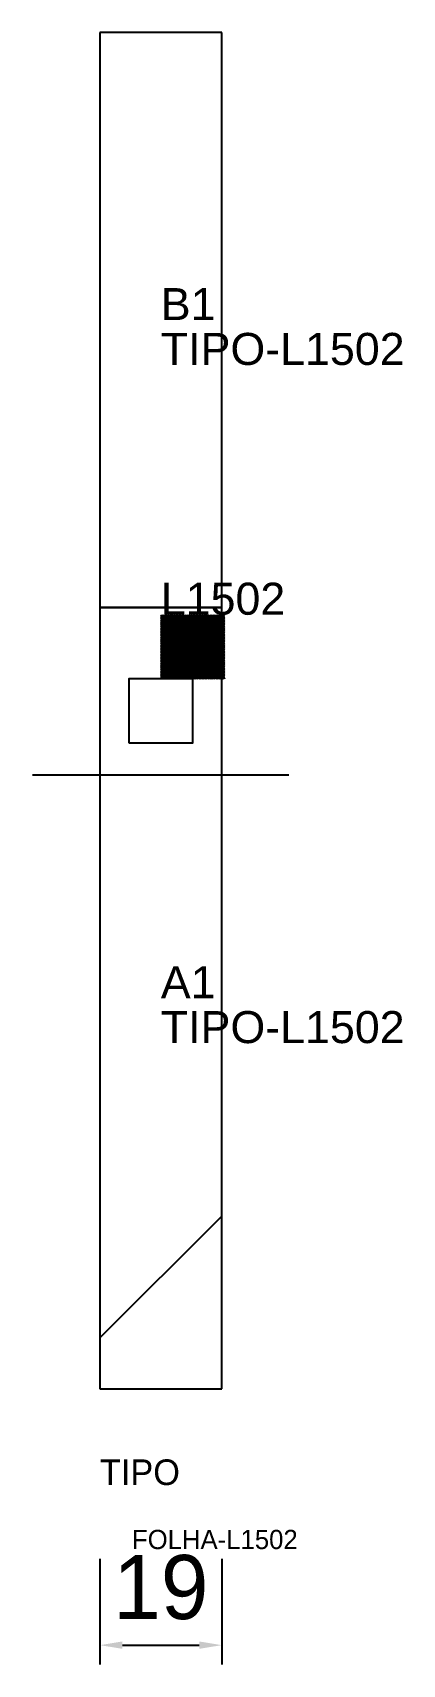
# Model space of a CAD drawing. Header units: metres. Extents: x 212 to 269, y -53 to 202.
import ezdxf

# ---------------------------------------------------------------- set-up
doc = ezdxf.new("R2010")
doc.units = ezdxf.units.M
for name, color, linetype in [('3', 3, 'CONTINUOUS'), ('AUX00', 7, 'CONTINUOUS'), ('COTA', 241, 'CONTINUOUS'), ('FOLHA', 255, 'CONTINUOUS'), ('Hachura', 251, 'CONTINUOUS'), ('NOMENCLATURA', 7, 'CONTINUOUS'), ('Nível', 160, 'CONTINUOUS'), ('Painéis', 200, 'CONTINUOUS'), ('Pilares', 5, 'CONTINUOUS'), ('REAPROVEITAMENTO', 251, 'CONTINUOUS'), ('SARR_2.2x7', 40, 'CONTINUOUS')]:
    doc.layers.add(name, color=color, linetype=linetype)
doc.styles.add('ARIAL', font='Arial.ttf')
doc.styles.add('STR_STANDARD', font='arial.ttf')
doc.dimstyles.new('EZ DXF', dxfattribs={"dimtxt": 10, "dimasz": 3.5, "dimexe": 3, "dimexo": 1.5, "dimgap": 1, "dimtad": 1, "dimdec": 1, "dimdsep": 46, "dimcen": 2.5, "dimazin": 3, "dimtfac": 1, "dimtmove": 0, "dimatfit": 3})

msp = doc.modelspace()

# ---------------------------------------------------------------- hatches: boundary and pattern name
at = {"layer": 'Hachura'}
h = msp.add_hatch(dxfattribs=at)
h.set_pattern_fill('ANSI31', scale=50)
h.paths.add_polyline_path([(222.2, -10.27), (241.2, -10.27), (241.2, 201.5), (222.2, 201.5)])
h = msp.add_hatch(dxfattribs=at)
h.set_pattern_fill('ANSI31', scale=50)
h.paths.add_polyline_path([(222.2, -10.27), (241.2, -10.27), (241.2, 201.5), (222.2, 201.5)])
at = {"layer": 'Reaproveitamento'}
h = msp.add_hatch(dxfattribs=at)
h.set_pattern_fill('SOLID')
h.paths.add_polyline_path([(231.7, 100.615), (241.7, 100.615), (241.7, 110.615), (231.7, 110.615)])
h = msp.add_hatch(dxfattribs=at)
h.set_pattern_fill('SOLID')
h.paths.add_polyline_path([(231.7, 100.615), (241.7, 100.615), (241.7, 110.615), (231.7, 110.615)])

# ---------------------------------------------------------------- linework, layer by layer
at = {"layer": '3'}
msp.add_lwpolyline([(222.2, 111.73), (241.2, 111.73)], close=True, dxfattribs=at)
msp.add_lwpolyline([(222.2, 111.73), (241.2, 111.73)], close=True, dxfattribs=at)
at = {"layer": 'Painéis', "color": 200}
for p, q in [((241.2, 201.5), (222.2, 201.5)), ((222.2, 201.5), (222.2, -10.27)), ((241.2, 201.5), (222.2, 201.5)), ((222.2, 201.5), (222.2, -10.27)), ((241.2, -10.27), (241.2, 201.5)), ((241.2, -10.27), (241.2, 201.5)), ((222.2, -10.27), (241.2, -10.27)), ((222.2, -10.27), (241.2, -10.27))]:
    msp.add_line(p, q, dxfattribs=at)
at = {"layer": 'Pilares'}
msp.add_lwpolyline([(226.7, 90.615), (236.7, 90.615), (236.7, 100.615), (226.7, 100.615)], close=True, dxfattribs=at)
msp.add_lwpolyline([(226.7, 90.615), (236.7, 90.615), (236.7, 100.615), (226.7, 100.615)], close=True, dxfattribs=at)
at = {"layer": 'SARR_2.2x7'}
msp.add_line((211.7, 85.615), (251.7, 85.615), dxfattribs=at)
msp.add_line((211.7, 85.615), (251.7, 85.615), dxfattribs=at)

# ---------------------------------------------------------------- texts
at = {"layer": '3', "style": 'STR_STANDARD'}
for s, p in [('B1', (231.7, 156.615)), ('B1', (231.7, 156.615)), ('A1', (231.7, 50.73)), ('A1', (231.7, 50.73))]:
    msp.add_text(s, height=5, dxfattribs=at).set_placement(p)
at = {"layer": 'AUX00', "style": 'STR_STANDARD'}
for p in [(231.7, 149.615), (231.7, 149.615), (231.7, 43.73), (231.7, 43.73)]:
    msp.add_text('TIPO-L1502', height=5, dxfattribs=at).set_placement(p)
at = {"layer": 'FOLHA'}
msp.add_text('FOLHA-L1502', height=3, dxfattribs=at).set_placement((227.2, -35.27))
msp.add_text('FOLHA-L1502', height=3, dxfattribs=at).set_placement((227.2, -35.27))
at = {"layer": 'NOMENCLATURA', "insert": (231.7, 115.615), "char_height": 5, "attachment_point": 1, "style": 'ARIAL'}
msp.add_mtext('L1502', dxfattribs=at)
msp.add_mtext('L1502', dxfattribs=at)
at = {"layer": 'Nível'}
msp.add_text('TIPO', height=4, dxfattribs=at).set_placement((222.2, -25.27))
msp.add_text('TIPO', height=4, dxfattribs=at).set_placement((222.2, -25.27))

# ---------------------------------------------------------------- dimensions: what is measured, and where the dimension line sits
at = {"layer": 'COTA'}
msp.add_linear_dim(base=(222.2, -50.27), p1=(222.2, -35.27), p2=(241.2, -35.27), dimstyle='EZ DXF', dxfattribs=at).render()
msp.add_linear_dim(base=(222.2, -50.27), p1=(222.2, -35.27), p2=(241.2, -35.27), dimstyle='EZ DXF', dxfattribs=at).render()

doc.saveas('drawing.dxf')
